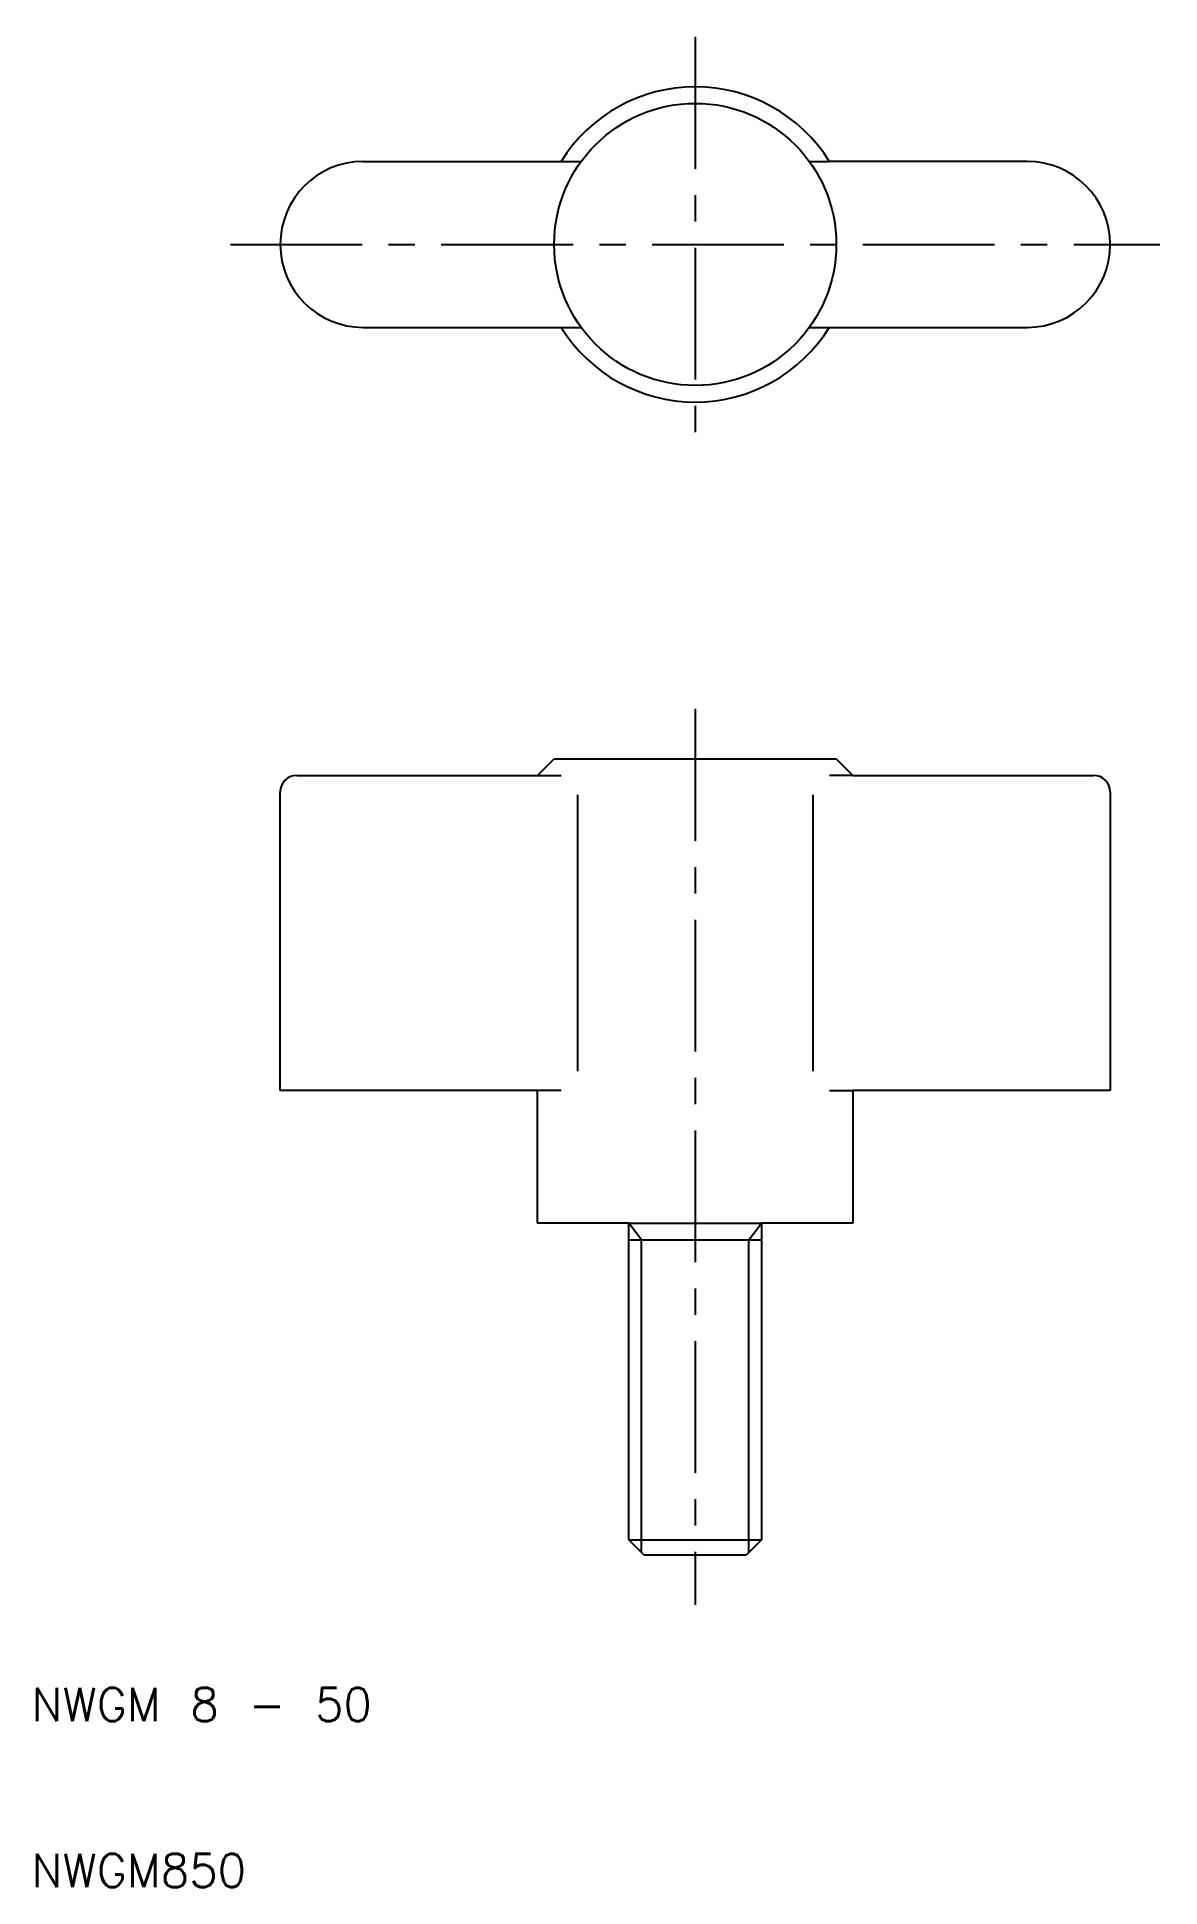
# Model space of a CAD drawing. Extents: x 10 to 78, y 10 to 122.
import ezdxf

# ---------------------------------------------------------------- set-up
doc = ezdxf.new("R2010")
doc.units = 0
doc.header["$LTSCALE"] = 0.25
doc.linetypes.add('CENTER', pattern=[50.8, 31.75, -6.35, 6.35, -6.35])
doc.layers.get('0').update_dxf_attribs({"linetype": 'CONTINUOUS'})
doc.layers.add('CENTER', color=1, linetype='CENTER')
doc.styles.get("Standard").update_dxf_attribs({"font": 'txt.shx', "bigfont": 'extfont.shx'})

msp = doc.modelspace()

# ---------------------------------------------------------------- linework, layer by layer
for p, q in [((30, 114), (41.92, 114)), ((41.92, 114), (43.13, 114)), ((56.87, 114), (58.08, 114)), ((70, 114), (58.08, 114)), ((30, 104), (41.92, 104)), ((41.92, 104), (43.13, 104)), ((56.87, 104), (58.08, 104)), ((58.08, 104), (70, 104)), ((26, 77), (40.5, 77)), ((40.5, 77), (41.5, 78)), ((40.5, 77), (41.92, 77)), ((41.5, 78), (58.5, 78)), ((59.5, 77), (58.08, 77)), ((58.5, 78), (59.5, 77)), ((59.5, 77), (74, 77)), ((25, 58), (25, 76)), ((42.91, 75.83), (42.91, 59.17)), ((57.09, 75.83), (57.09, 59.17)), ((75, 76), (75, 58)), ((40.5, 58), (25, 58)), ((40.5, 50), (40.5, 58)), ((41.92, 58), (40.5, 58)), ((58.08, 58), (59.5, 58)), ((59.5, 58), (59.5, 50)), ((75, 58), (59.5, 58)), ((46, 50), (40.5, 50)), ((46, 30.93), (46, 50)), ((46, 50), (54, 50)), ((54, 50), (54, 30.93)), ((59.5, 50), (54, 50)), ((46, 49), (54, 49)), ((46, 30.93), (54, 30.93)), ((46.93, 30), (46, 30.93)), ((54, 30.93), (53.07, 30)), ((53.07, 30), (46.93, 30))]:
    msp.add_line(p, q)
at = {"color": 3}
for p, q in [((46.77, 49), (46, 50)), ((53.23, 49), (54, 50)), ((46.77, 30.16), (46.77, 49)), ((53.23, 30.16), (53.23, 49))]:
    msp.add_line(p, q, dxfattribs=at)
msp.add_circle((50, 109), 8.5)
for centre, radius, start, end in [((50, 109), 9.5, 31.7569, 148.2431), ((30, 109), 5, 90, 270), ((70, 109), 5, 270, 90), ((50, 109), 9.5, 211.7569, 328.2431), ((26, 76), 1, 90, 180), ((74, 76), 1, 0, 90)]:
    msp.add_arc(centre, radius, start, end)
at = {"layer": 'CENTER', "color": 1, "linetype": 'CENTER'}
for p, q in [((50, 121.5), (50, 96.5)), ((22, 109), (78, 109)), ((50, 81), (50, 27))]:
    msp.add_line(p, q, dxfattribs=at)

# ---------------------------------------------------------------- texts
for s, p in [('NWGM 8 - 50', (10, 20)), ('NWGM850', (10, 10))]:
    msp.add_text(s, height=2).set_placement(p)

doc.saveas('drawing.dxf')
